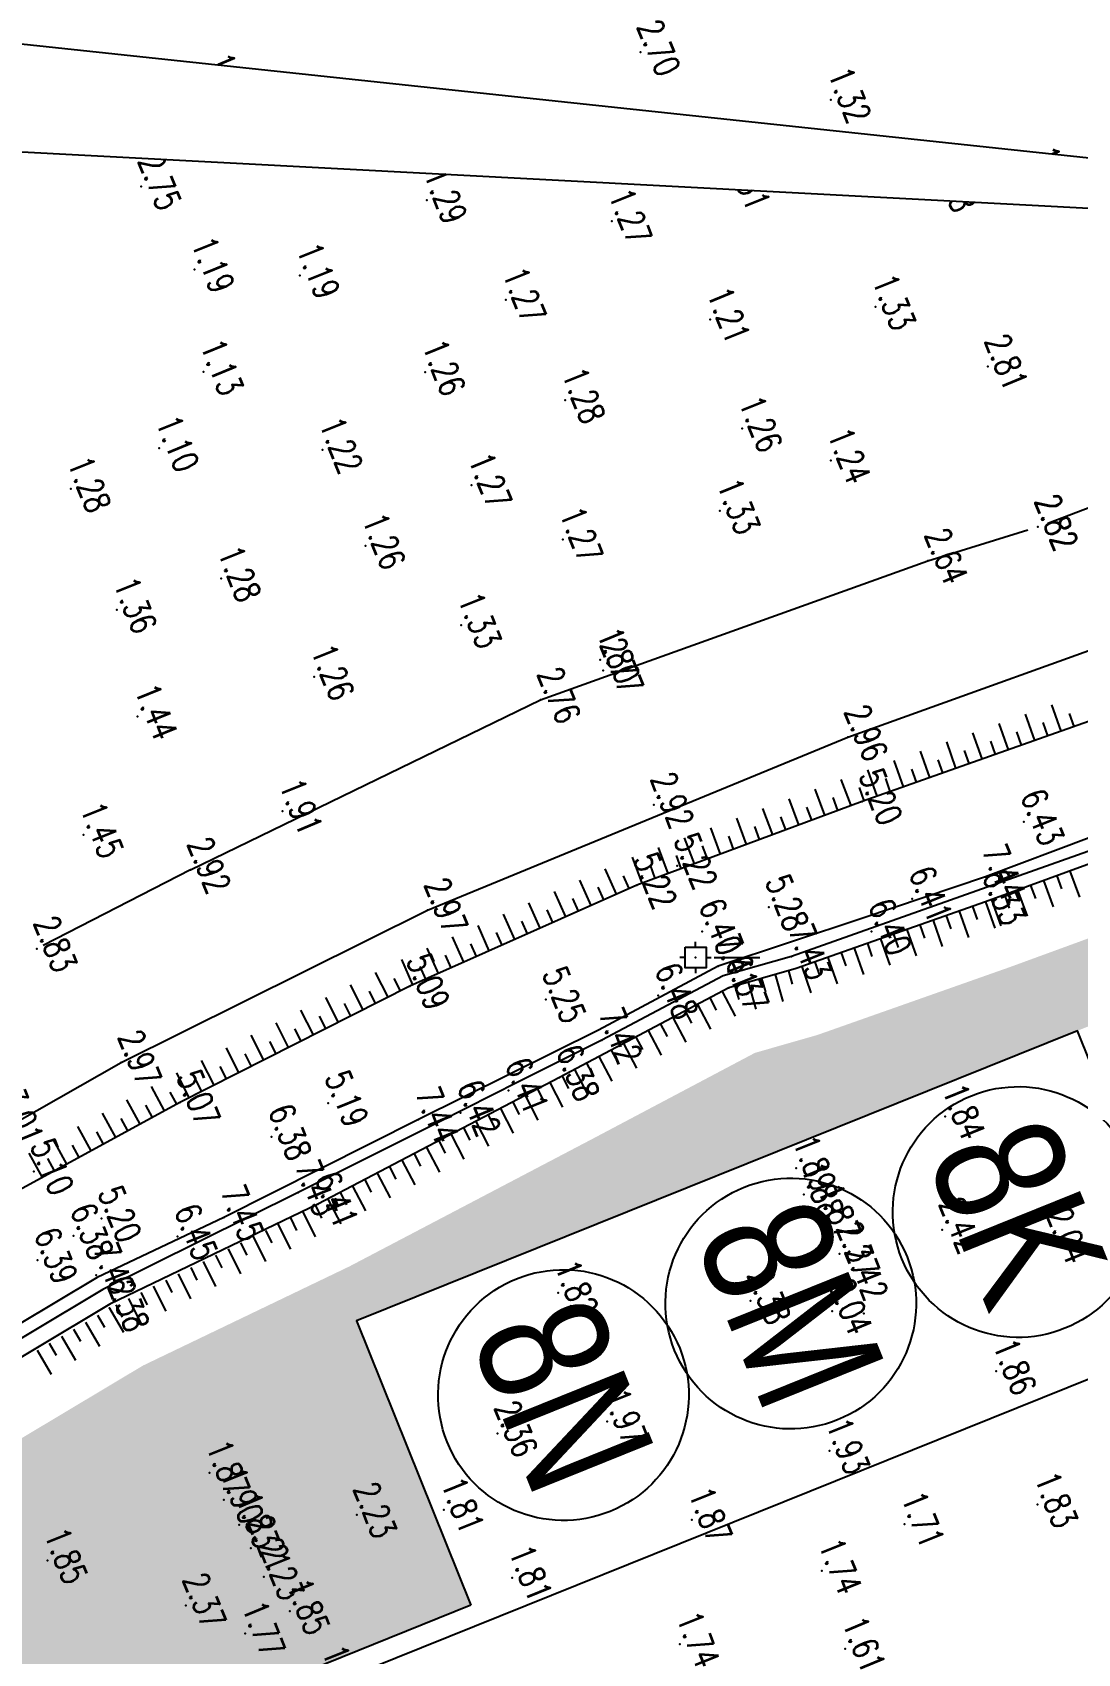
# Model space of a CAD drawing. Header units: millimetres. Extents: x 405522 to 410309, y 2303080 to 2310223.
# Drawn here: x 407298 to 407373.1, y 2306419.9 to 2306536.3 of the extents above; entities that cross this region are included whole.
import ezdxf
from ezdxf.enums import TextEntityAlignment as Align
from ezdxf.xclip import XClip

# ---------------------------------------------------------------- set-up
doc = ezdxf.new("R2010")
doc.units = ezdxf.units.MM
doc.header["$LTSCALE"] = 10
doc.header["$MEASUREMENT"] = 0
doc.header["$XCLIPFRAME"] = 0
doc.layers.get('0').update_dxf_attribs({"linetype": 'CONTINUOUS'})
doc.layers.get('Defpoints').update_dxf_attribs({"linetype": 'CONTINUOUS'})
for name, color, linetype in [('caodo', 7, 'CONTINUOUS'), ('co', 84, 'CONTINUOUS'), ('De', 5, 'CONTINUOUS'), ('DIM', 4, 'CONTINUOUS'), ('Line', 136, 'CONTINUOUS'), ('Other', 9, 'CONTINUOUS'), ('w', 8, 'CONTINUOUS')]:
    doc.layers.add(name, color=color, linetype=linetype)
doc.styles.add('1', font='VHAVAN_2.TTF')
doc.styles.add('Dien', font='simplex.shx', dxfattribs={"width": 0.75})
doc.styles.add('txt', font='romans.shx', dxfattribs={"height": 0.2})
doc.dimstyles.new('D6.7', dxfattribs={"dimscale": 6.7, "dimtxt": 1.5, "dimasz": 2, "dimexe": 1.5, "dimexo": 0.5, "dimgap": 1, "dimtad": 1, "dimdec": 0, "dimdsep": 46, "dimtxsty": 'Dien', "dimcen": 1, "dimclrd": 256, "dimclre": 256, "dimclrt": 7, "dimaunit": 1, "dimadec": 3, "dimazin": 0, "dimtfac": 1, "dimtdec": 0, "dimtmove": 1, "dimatfit": 0, "dimfxl": 1, "dimtolj": 1, "dimtzin": 0, "dimlwe": -1, "dimarcsym": 0})

# ---------------------------------------------------------------- blocks, each defined once
blk = doc.blocks.new('*D6')
at = {"layer": 'Defpoints', "color": 0, "linetype": 'Continuous'}
for p in [(408519.4833505661, 2306591.769921404), (407115.9648304658, 2305987.299088136), (407150.70168588, 2305900.970934093)]:
    blk.add_point(p, dxfattribs=at)
at = {"layer": 'DIM', "linetype": 'Continuous'}
for p, q in [((408520.7338872618, 2306588.662083253), (408571.7275641989, 2306461.932419749)), ((407117.2153671616, 2305984.191249985), (407154.4532959671, 2305891.64741964))]:
    blk.add_line(p, q, dxfattribs=at)
at = {"layer": 'DIM', "linetype": 'Continuous', "lineweight": -2}
blk.add_line((408555.5446015078, 2306466.253787419), (407163.1330384839, 2305905.973080876), dxfattribs=at)
at = {"layer": 'DIM', "linetype": 'Continuous'}
for points in [[(408554.7109103773, 2306468.32567952), (408556.3782926383, 2306464.181895318), (408567.9759541118, 2306471.255934202)], [(407162.2993473534, 2305908.044972977), (407163.9667296144, 2305903.901188775), (407150.70168588, 2305900.970934093)]]:
    blk.add_solid(points, dxfattribs=at)
at = {"layer": 'DIM', "color": 7, "linetype": 'Continuous', "insert": (407854.9619415608, 2306196.990867676), "char_height": 10.05, "attachment_point": 5, "rotation": 21.918943909939344, "style": 'Dien'}
blk.add_mtext('\\A1;1528', dxfattribs=at)
blk = doc.blocks.new('kh_truc_thep')
at = {"color": 6}
blk.add_circle((0, -3), 3.000000000001425, dxfattribs=at)
at = {"color": 7, "style": '1', "width": 0.8}
blk.add_attdef('KH_TRUC', text='', height=3.000000000001425, dxfattribs=at).set_placement((0, -3), align=Align.MIDDLE)
blk = doc.blocks.new('20')
at = {"layer": 'caodo', "color": 8, "linetype": 'Continuous'}
for p in [(-265.8999999999651, -773.6299999998882, 0.3800000000000003), (-252.2099999999627, -777.0299999997951, -0.9999999999999998), (-301.7399999999907, -783.2700000000186, 0.4300000000000002), (-281.2199999999721, -784.25, -1.03), (-267.9499999999534, -785.75, -1.05), (-297.9099999999744, -789.2199999997392, -1.13), (-290.3499999999767, -789.6399999996647, -1.13), (-275.5599999999977, -791.3899999996647, -1.05), (-249.0099999999511, -791.8999999999069, -0.9899999999999998), (-260.8899999999558, -792.8199999998324, -1.11), (-297.2799999999697, -796.5699999998324, -1.19), (-281.3399999999674, -796.5800000000745, -1.06), (-240.9499999999534, -796.1899999999441, 0.4900000000000002), (-271.289999999979, -798.589999999851, -1.04), (-258.5799999999581, -800.6299999998882, -1.06), (-300.4599999999627, -802.0499999998137, -1.22), (-288.7199999999721, -802.1599999996834, -1.1), (-252.2199999999721, -802.9199999999255, -1.08), (-306.789999999979, -804.9699999997392, -1.04), (-278.0199999999604, -804.7099999999627, -1.05), (-260.179999999993, -806.5499999998137, -0.9899999999999998), (-271.4699999999721, -808.6000000000931, -1.05), (-237.3499999999767, -807.6899999999441, 0.5), (-237.3499999999767, -807.6999999997206, 0.5), (-285.6399999999558, -809.0499999998137, -1.06), (-245.25, -810.1299999998882, 0.3200000000000003), (-296.0099999999511, -811.3899999996647, -1.04), (-303.5, -813.6399999996647, -0.9599999999999997), (-278.7599999999511, -814.7399999997579, -0.9899999999999998), (-268.7799999999697, -817.25, -0.5199999999999998), (-268.5599999999977, -818.0099999997765, 0.4500000000000002), (-289.320000000007, -818.4499999997206, -1.06), (-273.0599999999977, -820.1099999998696, 0.4400000000000004), (-302, -821.3100000000559, -0.8799999999999999), (-251.0099999999511, -822.7999999998137, 0.6400000000000001), (-291.5899999999674, -828.1099999998696, -0.4099999999999997), (-264.9400000000023, -827.6499999999069, 0.6000000000000001), (-249.9599999999627, -827.3999999999069, 2.88), (-238.359999999986, -828.8699999996461, 4.109999999999999), (-305.8899999999558, -829.7900000000373, -0.8699999999999999), (-263.25, -832.0200000000186, 2.9), (-298.1999999999534, -832.3100000000559, 0.6000000000000001), (-241.1199999999953, -832.8100000000559, 5.120000000000001), (-266.1599999999744, -833.4199999999255, 2.9), (-281.179999999993, -835.2199999997392, 0.6500000000000004), (-256.679999999993, -835, 2.96), (-246.3800000000047, -834.3999999999069, 4.09), (-241.109999999986, -834.6099999998696, 4.01), (-261.4599999999627, -836.7299999999814, 4.08), (-249.289999999979, -836.7399999997579, 4.08), (-309.2299999999814, -837.9799999999814, 0.5100000000000002), (-255.039999999979, -838.5299999997951, 5.109999999999999), (-260.3099999999977, -839.2399999997579, 5.09), (-282.4599999999627, -840.6699999999255, 2.77), (-264.6199999999953, -841.339999999851, 4.16), (-259.5499999999884, -840.7900000000373, 4.050000000000001), (-272.6900000000023, -841.6199999996461, 2.93), (-268.6599999999744, -844.5400000000373, 5.1), (-303.179999999993, -846.1499999999069, 0.6500000000000004), (-275.3699999999953, -848.1499999999069, 4.09), (-271.6999999999534, -847.2199999997392, 4.06), (-298.9599999999627, -849.0200000000186, 2.75), (-288.3099999999977, -849.0699999998324, 2.870000000000001), (-281.820000000007, -850.2399999997579, 5.120000000000001), (-278.8099999999977, -849.75, 4.1), (-244, -850.0099999997765, -0.4799999999999998), (-292.3800000000047, -851.4699999997392, 4.06), (-309.4599999999627, -853.9599999999627, 2.780000000000001), (-254.7099999999627, -853.7199999997392, -0.4299999999999997), (-290.4599999999627, -855.4799999999814, 5.109999999999999), (-289.0499999999884, -856.3199999998324, 4.09), (-254.1499999999651, -855.6299999998882, -0.4399999999999997), (-304.5999999999767, -857.3500000000931, 2.88), (-295.7999999999884, -857.2799999997951, 5.130000000000001), (-252.9499999999534, -857.1599999996834, -0.4499999999999997), (-306.609999999986, -858.589999999851, 4.06), (-299.1300000000047, -858.6399999996647, 4.130000000000001), (-244.2199999999721, -858.1499999999069, 0.1000000000000001), (-251.5999999999767, -859.8899999996647, 0.05000000000000027), (-236.5099999999511, -858.8999999999069, -0.2799999999999998), (-309.1900000000023, -860.339999999851, 4.07), (-304.9699999999721, -861.4099999996834, 5.1), (-250.9899999999907, -861.5400000000373, 0.1000000000000001), (-271.8099999999977, -862.6699999999255, -0.4999999999999998), (-257.9799999999814, -863.25, 0.06000000000000005), (-304.0199999999604, -863.7700000000186, 4.06), (-252.1300000000047, -863.9899999997579, -0.2799999999999998), (-249.8499999999767, -864.1599999996834, -0.3599999999999999), (-240.3399999999674, -868.3100000000559, -0.4599999999999997), (-276.1499999999651, -872.7700000000186, 0.04000000000000004), (-268.289999999979, -871.9099999996834, -0.3499999999999999), (-252.320000000007, -874.0200000000186, -0.3899999999999999), (-296.8399999999674, -875.6000000000931, -0.4499999999999997), (-295.8099999999977, -877.5400000000373, -0.4199999999999997), (-280, -878.25, -0.5099999999999998), (-237.3699999999953, -877.8699999996461, -0.4899999999999998), (-294.7199999999721, -879.339999999851, -0.4899999999999998), (-286.2699999999604, -878.6099999998696, -0.08999999999999986), (-262.1999999999534, -878.9699999997392, -0.4499999999999997), (-246.9400000000023, -879.2799999997951, -0.6099999999999999), (-308.4699999999721, -881.8899999996647, -0.4699999999999998), (-293.859999999986, -881, -0.1099999999999999), (-292.9400000000023, -883.0600000000559, -0.08999999999999986), (-275.0999999999767, -883.1299999998882, -0.5099999999999998), (-252.859999999986, -882.6399999996647, -0.5799999999999998), (-298.5299999999697, -885.1199999996461, 0.05000000000000027), (-291.070000000007, -885.5400000000373, -0.4699999999999998), (-294.2799999999697, -887.1399999996647, -0.5499999999999998), (-263.070000000007, -887.8999999999069, -0.5799999999999998), (-251.179999999993, -888.2399999997579, -0.7099999999999997)]:
    blk.add_point(p, dxfattribs=at)
at = {"layer": 'caodo', "color": 8, "linetype": 'Continuous', "style": 'txt', "width": 0.75}
for s, p in [('2.70', (-265.3999999999651, -773.6299999998882, 0.3800000000000003)), ('1.54', (-296.2099999999627, -776.0200000000186, -0.7799999999999998)), ('1.32', (-251.7099999999627, -777.0299999997951, -0.9999999999999998)), ('1.24', (-236.9899999999907, -782.7099999999627, -1.08)), ('2.75', (-301.2399999999907, -783.2700000000186, 0.4300000000000002)), ('1.31', (-258.9400000000023, -783.2900000000373, -1.01)), ('2.78', (-244.1499999999651, -783.3999999999069, 0.4600000000000004)), ('1.29', (-280.7199999999721, -784.25, -1.03)), ('1.27', (-267.4499999999534, -785.75, -1.05)), ('1.19', (-297.4099999999744, -789.2199999997392, -1.13)), ('1.19', (-289.8499999999767, -789.6399999996647, -1.13)), ('1.27', (-275.0599999999977, -791.3899999996647, -1.05)), ('1.33', (-248.5099999999511, -791.8999999999069, -0.9899999999999998)), ('1.21', (-260.3899999999558, -792.8199999998324, -1.11)), ('1.13', (-296.7799999999697, -796.5699999998324, -1.19)), ('1.26', (-280.8399999999674, -796.5800000000745, -1.06)), ('2.81', (-240.4499999999534, -796.1899999999441, 0.4900000000000002)), ('1.28', (-270.789999999979, -798.589999999851, -1.04)), ('1.26', (-258.0799999999581, -800.6299999998882, -1.06)), ('1.10', (-299.9599999999627, -802.0499999998137, -1.22)), ('1.22', (-288.2199999999721, -802.1599999996834, -1.1)), ('1.24', (-251.7199999999721, -802.9199999999255, -1.08)), ('1.28', (-306.289999999979, -804.9699999997392, -1.04)), ('1.27', (-277.5199999999604, -804.7099999999627, -1.05)), ('1.33', (-259.679999999993, -806.5499999998137, -0.9899999999999998)), ('2.82', (-236.8499999999767, -807.6899999999441, 0.5)), ('2.82', (-236.8499999999767, -807.6999999997206, 0.5)), ('1.26', (-285.1399999999558, -809.0499999998137, -1.06)), ('1.27', (-270.9699999999721, -808.6000000000931, -1.05)), ('2.64', (-244.75, -810.1299999998882, 0.3200000000000003)), ('1.28', (-295.5099999999511, -811.3899999996647, -1.04)), ('1.36', (-303, -813.6399999996647, -0.9599999999999997)), ('1.33', (-278.2599999999511, -814.7399999997579, -0.9899999999999998)), ('1.80', (-268.2799999999697, -817.25, -0.5199999999999998)), ('1.26', (-288.820000000007, -818.4499999997206, -1.06)), ('2.77', (-268.0599999999977, -818.0099999997765, 0.4500000000000002)), ('2.76', (-272.5599999999977, -820.1099999998696, 0.4400000000000004)), ('1.44', (-301.5, -821.3100000000559, -0.8799999999999999)), ('2.96', (-250.5099999999511, -822.7999999998137, 0.6400000000000001)), ('1.91', (-291.0899999999674, -828.1099999998696, -0.4099999999999997)), ('2.92', (-264.4400000000023, -827.6499999999069, 0.6000000000000001)), ('5.20', (-249.4599999999627, -827.3999999999069, 2.88)), ('6.43', (-237.8589999999967, -828.8699999996461, 4.109999999999999)), ('1.45', (-305.3899999999558, -829.7900000000373, -0.8699999999999999)), ('2.92', (-297.6999999999534, -832.3100000000559, 0.6000000000000001)), ('5.22', (-262.75, -832.0200000000186, 2.9)), ('7.44', (-240.6199999999953, -832.8100000000559, 5.120000000000001)), ('5.22', (-265.6599999999744, -833.4199999999255, 2.9)), ('2.97', (-280.679999999993, -835.2199999997392, 0.6500000000000004)), ('5.28', (-256.179999999993, -835, 2.96)), ('6.41', (-245.8800000000047, -834.3999999999069, 4.09)), ('6.33', (-240.609999999986, -834.6099999998696, 4.01)), ('6.40', (-260.9599999999627, -836.7299999999814, 4.08)), ('6.40', (-248.789999999979, -836.7399999997579, 4.08)), ('2.83', (-308.7299999999814, -837.9799999999814, 0.5100000000000002)), ('7.43', (-254.539999999979, -838.5299999997951, 5.109999999999999)), ('7.41', (-259.8099999999977, -839.2399999997579, 5.09)), ('5.09', (-281.9599999999627, -840.6699999999255, 2.77)), ('6.37', (-259.0489999999991, -840.7900000000373, 4.050000000000001)), ('5.25', (-272.1900000000023, -841.6199999996461, 2.93)), ('6.48', (-264.1199999999953, -841.339999999851, 4.16)), ('7.42', (-268.1599999999744, -844.5400000000373, 5.1)), ('2.97', (-302.679999999993, -846.1499999999069, 0.6500000000000004)), ('6.41', (-274.8699999999953, -848.1499999999069, 4.09)), ('6.38', (-271.1989999999641, -847.2199999997392, 4.06)), ('5.07', (-298.4599999999627, -849.0200000000186, 2.75)), ('5.19', (-287.8099999999977, -849.0699999998324, 2.870000000000001)), ('3.01', (-311.1399999999558, -850.339999999851, 0.6900000000000004)), ('7.44', (-281.320000000007, -850.2399999997579, 5.120000000000001)), ('6.42', (-278.3099999999977, -849.75, 4.1)), ('1.84', (-243.5, -850.0099999997765, -0.4799999999999998)), ('6.38', (-291.8789999999572, -851.4699999997392, 4.06)), ('5.10', (-308.9599999999627, -853.9599999999627, 2.780000000000001)), ('1.89', (-254.2099999999627, -853.7199999997392, -0.4299999999999997)), ('7.43', (-289.9599999999627, -855.4799999999814, 5.109999999999999)), ('1.88', (-253.6499999999651, -855.6299999998882, -0.4399999999999997)), ('5.20', (-304.0999999999767, -857.3500000000931, 2.88)), ('7.45', (-295.2999999999884, -857.2799999997951, 5.130000000000001)), ('6.41', (-288.5499999999884, -856.3199999998324, 4.09)), ('1.87', (-252.4499999999534, -857.1599999996834, -0.4499999999999997)), ('6.38', (-306.1089999999967, -858.589999999851, 4.06)), ('6.45', (-298.6300000000047, -858.6399999996647, 4.130000000000001)), ('2.42', (-243.7199999999721, -858.1499999999069, 0.1000000000000001)), ('2.04', (-236.0099999999511, -858.8999999999069, -0.2799999999999998)), ('6.39', (-308.6889999999548, -860.339999999851, 4.07)), ('2.37', (-251.0999999999767, -859.8899999996647, 0.05000000000000027)), ('7.42', (-304.4699999999721, -861.4099999996834, 5.1)), ('2.42', (-250.4899999999907, -861.5400000000373, 0.1000000000000001)), ('1.82', (-271.3099999999977, -862.6699999999255, -0.4999999999999998)), ('2.38', (-257.4799999999814, -863.25, 0.06000000000000005)), ('6.38', (-303.5189999999711, -863.7700000000186, 4.06)), ('2.04', (-251.6300000000047, -863.9899999997579, -0.2799999999999998)), ('1.86', (-239.8399999999674, -868.3100000000559, -0.4599999999999997)), ('1.97', (-267.789999999979, -871.9099999996834, -0.3499999999999999)), ('2.36', (-275.6489999999758, -872.7700000000186, 0.04000000000000004)), ('1.93', (-251.820000000007, -874.0200000000186, -0.3899999999999999)), ('1.87', (-296.3399999999674, -875.6000000000931, -0.4499999999999997)), ('1.90', (-295.3099999999977, -877.5400000000373, -0.4199999999999997)), ('1.81', (-279.5, -878.25, -0.5099999999999998)), ('1.83', (-236.8699999999953, -877.8699999996461, -0.4899999999999998)), ('1.83', (-294.2199999999721, -879.339999999851, -0.4899999999999998)), ('2.23', (-285.7699999999604, -878.6099999998696, -0.08999999999999986)), ('1.87', (-261.6999999999534, -878.9699999997392, -0.4499999999999997)), ('1.71', (-246.4400000000023, -879.2799999997951, -0.6099999999999999)), ('2.21', (-293.359999999986, -881, -0.1099999999999999)), ('1.85', (-307.9699999999721, -881.8899999996647, -0.4699999999999998)), ('2.23', (-292.4400000000023, -883.0600000000559, -0.08999999999999986)), ('1.74', (-252.359999999986, -882.6399999996647, -0.5799999999999998)), ('1.81', (-274.5999999999767, -883.1299999998882, -0.5099999999999998)), ('2.37', (-298.0299999999697, -885.1199999996461, 0.05000000000000027)), ('1.85', (-290.570000000007, -885.5400000000373, -0.4699999999999998)), ('1.77', (-293.7799999999697, -887.1399999996647, -0.5499999999999998)), ('1.74', (-262.570000000007, -887.8999999999069, -0.5799999999999998)), ('1.61', (-250.679999999993, -888.2399999997579, -0.7099999999999997)), ('1.84', (-288.039999999979, -890.3100000000559, -0.4799999999999998))]:
    blk.add_text(s, height=1.8, rotation=292, dxfattribs=at).set_placement(p, align=Align.CENTER)

msp = doc.modelspace()

# ---------------------------------------------------------------- hatches: boundary and pattern name
at = {"layer": 'co', "linetype": 'Continuous'}
h = msp.add_hatch(dxfattribs=at)
h.set_pattern_fill('GRASS', color=86, scale=0.9999999999999998, angle=-9.154247039750842e-09, style=0)
h.set_pattern_definition([(21.91894380089891, (407717.7514152989, 2306586.61674795), (0.392032972917054, 0.9199511658877224), [0.1874999999999999, -1.226713562999999]), (336.9189438008989, (407717.7514152989, 2306586.61674795), (0.3920329730204795, 0.9199511661304223), [0.1875, -0.8124999999999999]), (66.91894380089893, (407717.7514152989, 2306586.61674795), (-0.9199511661304223, 0.3920329730204795), [0.1874999999999999, -0.8124999999999997])])
edge = h.paths.add_edge_path()
edge.add_line((407254.1170228908, 2306410.169202854), (407260.6047045343, 2306394.045993825))
edge.add_line((407260.6047045343, 2306394.045993825), (407285.4548879365, 2306404.045248837))
edge.add_line((407285.4548879365, 2306404.045248837), (407282.0616406134, 2306412.478158909))
edge.add_line((407282.0616406134, 2306412.478158909), (407277.9797039331, 2306410.835662958))
edge.add_line((407277.9797039331, 2306410.835662958), (407277.7893237203, 2306411.308796528))
edge.add_line((407277.7893237203, 2306411.308796528), (407273.8001583294, 2306409.703630031))
edge.add_line((407273.8001583294, 2306409.703630031), (407270.6200811035, 2306417.606769071))
edge.add_line((407270.6200811035, 2306417.606769071), (407284.0696774927, 2306425.47742779))
edge.add_line((407284.0696774927, 2306425.47742779), (407288.693920144, 2306427.33813765))
edge.add_line((407288.693920144, 2306427.33813765), (407292.7255011137, 2306417.318838529))
edge.add_line((407292.7255011137, 2306417.318838529), (407288.7363357256, 2306415.713672033))
edge.add_line((407288.7363357256, 2306415.713672033), (407288.9267159385, 2306415.240538464))
edge.add_line((407288.9267159385, 2306415.240538464), (407284.8447792606, 2306413.598042505))
edge.add_line((407284.8447792606, 2306413.598042505), (407287.6780847382, 2306406.556701861))
edge.add_line((407287.6780847382, 2306406.556701861), (407329.4904017044, 2306423.381206268))
edge.add_line((407329.4904017044, 2306423.381206268), (407321.277921924, 2306443.790889731))
edge.add_line((407321.277921924, 2306443.790889731), (407391.9696435035, 2306472.235933241))
edge.add_line((407391.9696435035, 2306472.235933241), (407400.1821232486, 2306451.826249867))
edge.add_line((407400.1821232486, 2306451.826249867), (407418.736380878, 2306459.292140589))
edge.add_line((407418.736380878, 2306459.292140589), (407415.6678998304, 2306466.917940378))
edge.add_line((407415.6678998304, 2306466.917940378), (407418.0892304467, 2306467.892239111))
edge.add_line((407418.0892304467, 2306467.892239111), (407416.6686293677, 2306471.42272188))
edge.add_arc((407416.2406032057, 2306476.504728728), 5.100000000270966, -50.976420963221415, 274.81430867917214, ccw=False)
edge.add_line((407419.4517680119, 2306472.542605485), (407420.8723690949, 2306469.012122715))
edge.add_line((407420.8723690949, 2306469.012122715), (407423.2936997163, 2306469.986421451))
edge.add_line((407423.2936997163, 2306469.986421451), (407424.0813511835, 2306468.028947273))
edge.add_line((407424.0813511835, 2306468.028947273), (407430.6679639445, 2306470.679278646))
edge.add_line((407430.6679639445, 2306470.679278646), (407427.4314589711, 2306478.72265207))
edge.add_line((407427.4314589711, 2306478.72265207), (407423.1548513077, 2306477.001824099))
edge.add_line((407423.1548513077, 2306477.001824099), (407420.4597060886, 2306483.699808384))
edge.add_line((407420.4597060886, 2306483.699808384), (407431.3322034824, 2306488.074700606))
edge.add_line((407431.3322034824, 2306488.074700606), (407434.505207047, 2306480.189141089))
edge.add_arc((407422.4449395959, 2306475.336312125), 12.99999999799835, -68.08105611815012, 21.91894389356969, ccw=False)
edge.add_line((407427.2977685576, 2306463.276044673), (407428.0443576286, 2306461.42061891))
edge.add_arc((407422.4449395933, 2306475.336312126), 15.00000000049874, 291.9189438879702, 381.9189438861541)
edge.add_line((407436.3606328095, 2306480.935730161), (407433.7342182117, 2306487.462904873))
edge.add_arc((407429.0956538063, 2306485.596432194), 5.000000000345068, 21.91894389110442, 111.6081401787035)
edge.add_line((407427.254370581, 2306490.245053074), (407425.7664817182, 2306489.655711661))
edge.add_line((407425.7664817182, 2306489.655711661), (407404.3746197062, 2306481.865124488))
edge.add_line((407404.3746197062, 2306481.865124488), (407387.1692075391, 2306476.129275814))
edge.add_line((407387.1692075391, 2306476.129275814), (407368.1393202968, 2306469.173936851))
edge.add_line((407368.1393202968, 2306469.173936851), (407354.3811752048, 2306464.324671585))
edge.add_line((407354.3811752048, 2306464.324671585), (407349.8883223158, 2306463.037029213))
edge.add_line((407349.8883223158, 2306463.037029213), (407338.1906022896, 2306456.846383967))
edge.add_line((407338.1906022896, 2306456.846383967), (407320.7539099596, 2306447.700914217))
edge.add_line((407320.7539099596, 2306447.700914217), (407305.9439592828, 2306440.590780963))
edge.add_line((407305.9439592828, 2306440.590780963), (407289.8833454648, 2306430.983138181))
edge.add_line((407289.8833454648, 2306430.983138181), (407259.7631739253, 2306413.513734311))
edge.add_line((407259.7631739253, 2306413.513734311), (407254.1170228908, 2306410.169202854))
h.paths.add_polyline_path([(407177.1105452421, 2306360.449485613), (407173.2358340801, 2306370.078931296), (407147.2762224373, 2306358.137330575), (407130.3317128211, 2306350.723753258), (407113.5068215086, 2306343.770464835), (407091.1422524607, 2306334.552587217), (407073.8310301324, 2306325.49473595), (407056.1712730328, 2306316.316248703), (407024.3960636385, 2306299.576530544), (407025.4169672449, 2306299.410790426)])

# ---------------------------------------------------------------- linework, layer by layer
at = {"color": 4}
for p, q in [((407345.63, 2306470.634), (407345.63, 2306471.009)), ((407344.88, 2306469.884), (407344.505, 2306469.884)), ((407345.63, 2306469.134), (407345.63, 2306468.759)), ((407346.38, 2306469.884), (407346.755, 2306469.884)), ((407346.9550137826, 2306469.879972954), (407350.2479371879, 2306469.879972954))]:
    msp.add_line(p, q, dxfattribs=at)
msp.add_lwpolyline([(407344.8800000001, 2306470.634000001), (407346.3800000001, 2306470.634000001), (407346.3800000001, 2306469.134000001), (407344.8800000001, 2306469.134000001)], close=True, dxfattribs=at)
msp.add_point((407345.63, 2306469.884), dxfattribs=at)
at = {"layer": 'De', "color": 8, "linetype": 'Continuous'}
for p, q in [((407371.8690073786, 2306486.132548559), (407371.2026117683, 2306488.018262453)), ((407368.0975795903, 2306484.799757339), (407367.43118398, 2306486.685471233)), ((407369.9832934844, 2306485.466152949), (407369.3168978741, 2306487.351866843)), ((407370.9261504315, 2306485.799350754), (407370.5929526263, 2306486.742207701)), ((407372.8118643257, 2306486.465746365), (407372.4786665205, 2306487.408603312)), ((407364.326151802, 2306483.466966118), (407363.6597561917, 2306485.352680012)), ((407366.2118656962, 2306484.133361728), (407365.5454700859, 2306486.019075622)), ((407367.1547226433, 2306484.466559533), (407366.8215248381, 2306485.40941648)), ((407369.0404365374, 2306485.132955144), (407368.7072387322, 2306486.075812091)), ((407360.5547240137, 2306482.134174897), (407359.8883284034, 2306484.019888791)), ((407362.4404379079, 2306482.800570508), (407361.7740422976, 2306484.686284402)), ((407363.383294855, 2306483.133768313), (407363.0500970498, 2306484.07662526)), ((407365.2690087491, 2306483.800163923), (407364.9358109439, 2306484.74302087)), ((407358.6690101196, 2306481.467779287), (407358.0026145093, 2306483.353493181)), ((407361.4975809608, 2306482.467372702), (407361.1643831556, 2306483.410229649)), ((407354.9133052989, 2306480.091610981), (407354.2166416907, 2306481.966353581)), ((407356.7880478991, 2306480.788274589), (407356.0913842909, 2306482.66301719)), ((407357.7261531725, 2306481.134581482), (407357.3929553673, 2306482.077438429)), ((407359.6118670666, 2306481.800977092), (407359.2786692615, 2306482.743834039)), ((407351.1638200986, 2306478.698283765), (407350.4671564903, 2306480.573026365)), ((407353.0385626988, 2306479.394947373), (407352.3418990905, 2306481.269689973)), ((407353.9759339989, 2306479.743279177), (407353.6276021948, 2306480.680650477)), ((407355.8506765991, 2306480.439942786), (407355.502344795, 2306481.377314086)), ((407349.2890774984, 2306478.001620157), (407348.5924138901, 2306479.876362757)), ((407352.1011913987, 2306479.046615569), (407351.7528595946, 2306479.983986869)), ((407345.539592298, 2306476.60829294), (407344.8429286897, 2306478.48303554)), ((407347.4143348982, 2306477.304956548), (407346.7176712899, 2306479.179699149)), ((407348.3517061983, 2306477.653288353), (407348.0033743942, 2306478.590659653)), ((407350.2264487985, 2306478.349951961), (407349.8781169944, 2306479.287323261)), ((407341.7901070976, 2306475.214965724), (407341.0934434893, 2306477.089708324)), ((407343.6648496978, 2306475.911629332), (407342.9681860895, 2306477.786371932)), ((407344.6022209979, 2306476.259961136), (407344.2538891938, 2306477.197332436)), ((407346.4769635981, 2306476.956624744), (407346.128631794, 2306477.893996045)), ((407339.9528622195, 2306474.426334423), (407339.1400652226, 2306476.253726291)), ((407342.7274783977, 2306475.563297528), (407342.3791465936, 2306476.500668828)), ((407372.5008494357, 2306476.091558498), (407373.1874191688, 2306474.213095828)), ((407338.1254703507, 2306473.613537426), (407337.3126733539, 2306475.440929295)), ((407339.0391662851, 2306474.019935924), (407338.6327677867, 2306474.933631858)), ((407340.8665581539, 2306474.832732921), (407340.4601596555, 2306475.746428855)), ((407368.7439240962, 2306474.718419033), (407369.4304938292, 2306472.839956363)), ((407369.6831554311, 2306475.061703899), (407370.0264402976, 2306474.122472564)), ((407370.622386766, 2306475.404988765), (407371.308956499, 2306473.526526095)), ((407371.5616181009, 2306475.748273632), (407371.9049029673, 2306474.809042297)), ((407334.4706866133, 2306471.987943432), (407333.6578896164, 2306473.815335301)), ((407336.298078482, 2306472.800740429), (407335.4852814851, 2306474.628132298)), ((407337.2117744164, 2306473.207138928), (407336.805375918, 2306474.120834862)), ((407365.5068688178, 2306473.547579223), (407365.839289595, 2306472.60444804)), ((407366.45, 2306473.88), (407367.1148415545, 2306471.993737636)), ((407366.8654614264, 2306474.0318493), (407367.5520311595, 2306472.15338663)), ((407367.8046927613, 2306474.375134166), (407368.1479776278, 2306473.435902831)), ((407332.6432947445, 2306471.175146435), (407331.8304977477, 2306473.002538304)), ((407333.5569906789, 2306471.581544934), (407333.1505921805, 2306472.495240868)), ((407335.3843825476, 2306472.394341931), (407334.9779840492, 2306473.308037865)), ((407362.6774752712, 2306472.550316891), (407363.3423168256, 2306470.664054526)), ((407363.6206064534, 2306472.882737668), (407363.9530272306, 2306471.939606486)), ((407364.5637376356, 2306473.215158445), (407365.2285791901, 2306471.328896081)), ((407328.988511007, 2306469.549552442), (407328.1757140102, 2306471.37694431)), ((407330.8159028758, 2306470.362349438), (407330.0031058789, 2306472.189741307)), ((407331.7295988101, 2306470.768747937), (407331.3232003117, 2306471.682443871)), ((407358.9049505423, 2306471.220633782), (407359.5697920968, 2306469.334371418)), ((407359.8480817245, 2306471.553054559), (407360.1805025018, 2306470.609923377)), ((407360.7912129068, 2306471.885475337), (407361.4560544612, 2306469.999212972)), ((407361.734344089, 2306472.217896114), (407362.0667648662, 2306471.274764931)), ((407327.1611191383, 2306468.736755445), (407326.3483221414, 2306470.564147314)), ((407328.0748150726, 2306469.143153943), (407327.6684165742, 2306470.056849877)), ((407329.9022069414, 2306469.95595094), (407329.495808443, 2306470.869646874)), ((407356.0755569957, 2306470.22337145), (407356.4079777729, 2306469.280240268)), ((407357.0186881779, 2306470.555792227), (407357.6835297324, 2306468.669529863)), ((407357.9618193601, 2306470.888213004), (407358.2942401374, 2306469.945081822)), ((407323.5437348736, 2306467.032435527), (407322.6406659876, 2306468.816942906)), ((407325.3337272695, 2306467.923958448), (407324.5209302727, 2306469.751350317)), ((407326.247423204, 2306468.330356946), (407325.8410247056, 2306469.24405288)), ((407352.2923030877, 2306468.927299235), (407352.5678094685, 2306467.965999993)), ((407353.2461634491, 2306469.226109118), (407353.9110050036, 2306467.339846754)), ((407354.1892946313, 2306469.558529896), (407354.5217154085, 2306468.615398713)), ((407355.1324258135, 2306469.890950673), (407355.797267368, 2306468.004688309)), ((407321.7592274942, 2306466.129366641), (407320.8561586082, 2306467.91387402)), ((407324.4359885633, 2306467.48396997), (407323.9844541204, 2306468.37622366)), ((407348.4471061166, 2306467.825273712), (407348.7226124975, 2306466.863974469)), ((407349.4084053594, 2306468.100780093), (407349.9594181211, 2306466.178181607)), ((407350.3697046022, 2306468.376286474), (407350.645210983, 2306467.414987231)), ((407351.3310038449, 2306468.651792855), (407351.8820166066, 2306466.729194369)), ((407319.9747201148, 2306465.226297755), (407319.0716512288, 2306467.010805134)), ((407320.8669738045, 2306465.677832198), (407320.4154393615, 2306466.570085888)), ((407322.6514811839, 2306466.580901084), (407322.1999467409, 2306467.473154774)), ((407345.7603175683, 2306466.509427322), (407346.6958256093, 2306464.741709951)), ((407346.644176254, 2306466.977181343), (407347.1119302745, 2306466.093322657)), ((407347.5280349397, 2306467.444935363), (407348.4635429807, 2306465.677217992)), ((407318.1902127353, 2306464.323228869), (407317.2871438494, 2306466.107736249)), ((407319.0824664251, 2306464.774763312), (407318.6309319821, 2306465.667017002)), ((407343.9926001969, 2306465.573919281), (407344.9281082379, 2306463.80620191)), ((407344.8764588826, 2306466.041673302), (407345.3442129031, 2306465.157814616)), ((407314.6211979765, 2306462.517091097), (407313.7181290906, 2306464.301598476)), ((407316.4057053559, 2306463.420159983), (407315.50263647, 2306465.204667362)), ((407317.2979590456, 2306463.871694426), (407316.8464246027, 2306464.763948116)), ((407341.3410241398, 2306464.17065722), (407341.8087781603, 2306463.286798534)), ((407342.2248828255, 2306464.63841124), (407343.1603908665, 2306462.870693869)), ((407343.1087415112, 2306465.106165261), (407343.5764955317, 2306464.222306575)), ((407312.8366905971, 2306461.614022211), (407311.9336217111, 2306463.398529591)), ((407315.5134516662, 2306462.96862554), (407315.0619172233, 2306463.86087923)), ((407339.5733067684, 2306463.235149179), (407340.0410607889, 2306462.351290493)), ((407340.457165454, 2306463.702903199), (407341.3926734951, 2306461.935185828)), ((407311.0521832177, 2306460.710953325), (407310.1491143317, 2306462.495460704)), ((407311.9444369074, 2306461.162487768), (407311.4929024644, 2306462.054741458)), ((407313.7289442868, 2306462.065556654), (407313.2774098439, 2306462.957810344)), ((407337.805589397, 2306462.299641137), (407338.2733434175, 2306461.415782452)), ((407338.6894480826, 2306462.767395158), (407339.6249561236, 2306460.999677787)), ((407309.2676758383, 2306459.807884439), (407308.3646069523, 2306461.592391819)), ((407310.159929528, 2306460.259418882), (407309.708395085, 2306461.151672572)), ((407335.1526371169, 2306460.898991226), (407336.0816046066, 2306459.127827935)), ((407336.0378720256, 2306461.364133097), (407336.5056260461, 2306460.480274411)), ((407336.9217307112, 2306461.831887117), (407337.8572387522, 2306460.064169746)), ((407305.7440152603, 2306457.915366105), (407304.787816852, 2306459.671977788)), ((407307.500626943, 2306458.871564513), (407306.5444285347, 2306460.628176196)), ((407308.3789327844, 2306459.349663717), (407307.9008335802, 2306460.227969558)), ((407333.381473826, 2306459.970023736), (407334.3104413158, 2306458.198860445)), ((407334.2670554715, 2306460.434507481), (407334.7315392164, 2306459.548925835)), ((407303.9874035776, 2306456.959167697), (407303.0312051693, 2306458.715779379)), ((407306.6223211017, 2306458.393465309), (407306.1442218975, 2306459.27177115)), ((407330.7247288897, 2306458.576572501), (407331.1892126346, 2306457.690990855)), ((407331.6103105351, 2306459.041056246), (407332.5392780249, 2306457.269892955)), ((407332.4958921806, 2306459.505539991), (407332.9603759255, 2306458.619958345)), ((407302.2307918948, 2306456.002969288), (407301.2745934865, 2306457.759580971)), ((407303.1090977362, 2306456.481068492), (407302.630998532, 2306457.359374334)), ((407304.865709419, 2306457.437266901), (407304.3876102148, 2306458.315572742)), ((407328.0679839534, 2306457.183121267), (407328.9969514431, 2306455.411957976)), ((407328.9535655988, 2306457.647605011), (407329.4180493437, 2306456.762023366)), ((407329.8391472443, 2306458.112088756), (407330.768114734, 2306456.340925465)), ((407300.4741802121, 2306455.04677088), (407299.5179818038, 2306456.803382563)), ((407301.3524860535, 2306455.524870084), (407300.8743868493, 2306456.403175925)), ((407326.2968206625, 2306456.254153777), (407327.2257881523, 2306454.482990486)), ((407327.1824023079, 2306456.718637522), (407327.6468860528, 2306455.833055876)), ((407298.7175685294, 2306454.090572471), (407297.761370121, 2306455.847184154)), ((407299.5958743708, 2306454.568671676), (407299.1177751666, 2306455.446977517)), ((407323.6400757261, 2306454.860702542), (407324.104559471, 2306453.975120896)), ((407324.5256573716, 2306455.325186287), (407325.4546248614, 2306453.554022996)), ((407325.411239017, 2306455.789670032), (407325.8757227619, 2306454.904088386)), ((407321.8689124353, 2306453.931735052), (407322.3333961801, 2306453.046153407)), ((407322.7544940807, 2306454.396218797), (407323.6834615705, 2306452.625055506)), ((407319.2121674989, 2306452.538283818), (407320.1411349887, 2306450.767120527)), ((407320.0977491444, 2306453.002767563), (407320.5622328893, 2306452.117185917)), ((407320.9833307898, 2306453.467251308), (407321.9122982796, 2306451.696088017)), ((407317.4293178824, 2306451.632185586), (407318.3203944931, 2306449.841659833)), ((407318.3245807592, 2306452.077723891), (407318.7701190645, 2306451.182461015)), ((407314.7435292522, 2306450.29557067), (407315.1890675576, 2306449.400307794)), ((407315.6387921289, 2306450.741108975), (407316.5298687397, 2306448.950583222)), ((407316.5340550057, 2306451.186647281), (407316.9795933111, 2306450.291384404)), ((407312.9530034988, 2306449.404494059), (407313.3985418042, 2306448.509231183)), ((407313.8482663755, 2306449.850032364), (407314.7393429862, 2306448.059506611)), ((407310.2672148686, 2306448.067879143), (407311.1582914793, 2306446.27735339)), ((407311.1624777453, 2306448.513417448), (407311.6080160507, 2306447.618154572)), ((407312.057740622, 2306448.958955754), (407312.9488172327, 2306447.168430001)), ((407307.5814262384, 2306446.731264227), (407308.0269645438, 2306445.836001351)), ((407308.4766891151, 2306447.176802532), (407309.3677657258, 2306445.386276779)), ((407309.3719519919, 2306447.622340837), (407309.8174902973, 2306446.727077961)), ((407305.7909004849, 2306445.840187616), (407306.2364387903, 2306444.94492474)), ((407306.6861633616, 2306446.285725921), (407307.5772399724, 2306444.495200168)), ((407303.54, 2306444.72), (407304.5462804734, 2306442.99159044)), ((407304.0003747315, 2306444.949111005), (407304.4459130369, 2306444.053848129)), ((407304.8956376082, 2306445.394649311), (407305.7867142189, 2306443.604123557)), ((407301.8115904395, 2306443.713719527), (407302.817870913, 2306441.985309966)), ((407302.6757952197, 2306444.216859763), (407303.1789354564, 2306443.352654983)), ((407299.2189760988, 2306442.204298817), (407299.7221163355, 2306441.340094036)), ((407300.083180879, 2306442.707439053), (407301.0894613524, 2306440.979029493)), ((407300.9473856593, 2306443.21057929), (407301.450525896, 2306442.34637451)), ((407298.3547713186, 2306441.70115858), (407299.361051792, 2306439.97274902))]:
    msp.add_line(p, q, dxfattribs=at)
at = {"layer": 'De'}
for points in [[(407147.5299999999, 2306380.28), (407180.1399999998, 2306395.14), (407210.9399999998, 2306409.23), (407246.1099999999, 2306428.49), (407266.7899999999, 2306440.98), (407304.3799999998, 2306462.34), (407326.3799999998, 2306473.27), (407356.5499999999, 2306485.69), (407380.5199999998, 2306494.32), (407398.7399999998, 2306500.64), (407423.9499999998, 2306509.95), (407428.8389908206, 2306514.330458058), (407436.5299999999, 2306523.32), (407441.1599999999, 2306538.72), (407439.8899999998, 2306558.92), (407438.8799999998, 2306581.8), (407436.2999999999, 2306593.46), (407438.1199999998, 2306611.22), (407439.2999999999, 2306630.09), (407439.0899999999, 2306646.23)], [(407443.6099999999, 2306643.61), (407443.7899999999, 2306630.02), (407444.3099999998, 2306616.91), (407441.3799999998, 2306603.32), (407441.3499999999, 2306592.3), (407444.9999999998, 2306582.06), (407445.6399999998, 2306569.85), (407446.0399999999, 2306553.12), (407445.6799999998, 2306536.2), (407443.3776033608, 2306529.251475621), (407439.9899999998, 2306520.42), (407429.0899999999, 2306507.29), (407411.4599999998, 2306500.42), (407394.4399999998, 2306494.29), (407375.8799999998, 2306487.55), (407357.5999999999, 2306481.09), (407341.3999999998, 2306475.07), (407325.0999999999, 2306467.82), (407308.5999999999, 2306459.47), (407285.7099999998, 2306447.01), (407250.1799999998, 2306425.44), (407222.0399999999, 2306409.04), (407175.6599999999, 2306388.14)], [(407309.3599999999, 2306476.18), (407334.5, 2306488.38), (407362.31, 2306498.36), (407369.4959927521, 2306500.570374986)], [(407309.3599999999, 2306476.18), (407298.7847214257, 2306470.743750724)]]:
    msp.add_lwpolyline(points, dxfattribs=at)
at = {"layer": 'De', "linetype": 'Continuous', "flags": 128}
for points in [[(407370.9150039962, 2306501.0583854), (407382.74, 2306505.56), (407406.12, 2306513.86), (407422.76, 2306521.15), (407430.24, 2306532.1), (407432.06, 2306550.78), (407430.8957736362, 2306575.160840435)], [(407385.52, 2306480.85), (407366.45, 2306473.88), (407352.86, 2306469.09), (407348.01, 2306467.7), (407335.86, 2306461.27), (407318.51, 2306452.17), (407303.5735882624, 2306444.999153847), (407287.36, 2306435.3), (407270.11, 2306425.45), (407254.79, 2306416.38), (407253.23, 2306415.55), (407252.2002346572, 2306414.932811651)], [(407374.0862439345, 2306478.551644758), (407366.44, 2306475.68), (407357.6305396777, 2306472.701486261), (407347.25, 2306469.25), (407338.6624544597, 2306464.65980435), (407325.74, 2306458.25), (407311.76, 2306451.21), (407302.6552681609, 2306446.920331304), (407294.1, 2306441.82), (407278.948934818, 2306432.71419198), (407268.0283054712, 2306426.150880879), (407260.1399999998, 2306421.41), (407252.46, 2306417.09), (407251.5474201262, 2306416.555188599)], [(407376.0899999999, 2306478.3), (407352.52, 2306469.96), (407347.61, 2306468.57), (407338.9, 2306463.95), (407332.914662321, 2306460.946348889), (407327.2343750934, 2306458.09578273), (407319.8084308471, 2306454.369185021), (407317.1, 2306453.01), (407303.0617311985, 2306446.061557505), (407292.532304483, 2306439.766968586), (407286.3158837832, 2306436.07177387), (407277.75, 2306430.98), (407263.4007381715, 2306422.475723554), (407252.83, 2306416.42), (407251.8487581733, 2306415.806302234)]]:
    msp.add_lwpolyline(points, dxfattribs=at)
at = {"layer": 'Line', "linetype": 'Continuous'}
msp.add_line((407329.4904017044, 2306423.381206268), (407287.6780847382, 2306406.556701861), dxfattribs=at)
at = {"layer": 'Line', "linetype": 'Continuous', "flags": 128}
msp.add_lwpolyline([(407434.5052070474, 2306480.189141089), (407431.3322034796, 2306488.074700612), (407420.4597060886, 2306483.699808384), (407423.1548513082, 2306477.001824099), (407427.4314589744, 2306478.722652071), (407430.6679639445, 2306470.679278646), (407424.0813511835, 2306468.028947273), (407423.2936997168, 2306469.98642145), (407420.8723690949, 2306469.012122715), (407419.4517680128, 2306472.542605483, 6.649615361721733), (407416.6686293675, 2306471.42272188), (407418.0892304467, 2306467.892239111), (407415.6678998304, 2306466.917940378), (407418.7363808911, 2306459.292140556), (407400.1821232486, 2306451.826249867), (407391.9696435035, 2306472.235933241), (407377.682865128, 2306466.487197415), (407385.8953448731, 2306446.077514041), (407381.2567804652, 2306444.211041369), (407373.0443007197, 2306464.620724743), (407321.2779219236, 2306443.790889731), (407329.4904017044, 2306423.381206268)], format="xyb", dxfattribs=at)
at = {"layer": 'Other', "color": 152, "linetype": 'Continuous', "flags": 128}
for points in [[(407436.3606328902, 2306480.935730272, -0.4142135623753972), (407428.0443577127, 2306461.42061902), (407025.4169673542, 2306299.410790471, -0.4142135623704892), (407024.1159599375, 2306299.965208816), (407022.4178909258, 2306304.18525584)], [(407436.3606328095, 2306480.935730161, -0.4142135623753972), (407428.0443576291, 2306461.42061891), (407025.4169672449, 2306299.410790426, -0.4142135623704892), (407024.1159598279, 2306299.965208771), (407022.417890817, 2306304.185255795)]]:
    msp.add_lwpolyline(points, format="xyb", dxfattribs=at)
at = {"layer": 'w', "linetype": 'Continuous', "flags": 128}
for points in [[(407562.6949414932, 2307896.794509944), (406849.725083543, 2307361.443614376), (406257.9543285746, 2306646.584134245), (407447.3167364729, 2306519.42738223), (407449.1899999998, 2306625.75), (407455.0062987222, 2306743.346404559), (407453.1032147977, 2306792.718940619), (407442.9943705479, 2306828.782022624), (407437.7116950927, 2306851.021189332), (407440.7320340126, 2306866.473784334), (407480.777266308, 2306919.045671915), (407501.508112784, 2306946.635799569)], [(407533.9142718813, 2306221.912622465), (407446.8367395523, 2306519.086400952), (407431.693682216, 2306520.593110837), (406364.944930848, 2306576.988135257), (406558.9154982228, 2306033.171299948), (407026.2588231838, 2305414.826644379)]]:
    msp.add_lwpolyline(points, dxfattribs=at)

# ---------------------------------------------------------------- block references
at = {"layer": 'caodo', "linetype": 'Continuous'}
ref = msp.add_blockref('20', (407607.5599999998, 2307308.49, 2.32), dxfattribs=at)
XClip(ref).set_block_clipping_path([(-1349.6056714252336, -661.9058657553978), (-160.24326352693606, -789.0626177703962), (-158.36999999999534, -682.7400000002235), (-152.55370127764763, -565.1435954412445), (-154.45678520214278, -515.7710593813099), (-164.5656294519431, -479.7079773764126), (-169.84830490715103, -457.46881066821516), (-166.82796598720597, -442.01621566619724), (-126.78273369179806, -389.4443280850537), (-106.05188721581362, -361.8542004311457), (-63.77944376063533, -462.4105278351344), (-33.466447652434, -538.7088304474019), (-26.830958046135493, -536.6440252331086), (-14.194728780596051, -530.2900720490143), (2.873561021173373, -522.7809317391366), (21.779086004185956, -516.4300709003583), (33.49636997265043, -516.3916891841218), (41.83233972010203, -526.5245847343467), (49.38700186560163, -538.8965703272261), (57.58147363178432, -547.8425059784204), (240.7905528639676, -478.5933098080568), (312.71683337684954, -453.523366919253), (469.9752955258009, -835.1642690971494), (381.01757410995197, -875.9365015272051), (340.05356005806243, -891.0018749474548), (281.9833174137748, -920.0360526661389), (270.2997928529512, -925.8934261840768), (259.64971878379583, -926.485182072036), (238.13632499426603, -935.887616972439), (231.39031789585715, -941.3565830942243), (234.28019038640196, -952.6351198460907), (233.34951378498226, -963.7375780143775), (228.57153214595746, -974.9643217222765), (217.37020478205523, -983.9257580563426), (203.91382668475853, -988.0474594873376), (188.67127670557238, -983.9718116582371), (177.38840578240342, -980.8930276110768), (171.5204358987976, -984.3872820092365), (-73.64572811854305, -1086.5773775354028), (-160.72326044749934, -789.4035990480334), (-175.86631778383162, -787.8968891631812), (-1242.6150691517978, -731.501864743419), (-1048.6445017770166, -1275.3187000523321), (-581.3011768160504, -1893.6633556210436), (45.25815080979373, -1711.1176481554285), (672.5305126870517, -1468.653420693241), (1174.462400796474, -665.2848953921348), (720.1397881704615, 463.7992460099049), (-44.86505850660615, 588.3045099438168), (-757.8349164568353, 52.953614375554025)])
at = {"layer": 'Line', "color": 1, "extrusion": (0.01828819611342886, 0.007358832454981592, 0.9998056758529711)}
ref = msp.add_blockref('kh_truc_thep', (1987647.328046836, -1238666.308790668, 24422.83135653002), dxfattribs=dict(at, xscale=2.999999999939281, yscale=2.999999999202921, rotation=90.00000001206222))
ref.add_attrib('KH_TRUC', '8K', dxfattribs={"layer": '0', "color": 7, "extrusion": (0.006097118530146557, 0.002453367923603044, 0.9999784028325117), "height": 9.373380652800739, "rotation": 291.9610149949045, "style": '1', "oblique": 359.9999853142, "width": 0.800138208027694}).set_placement((407361.2205004042, 2306438.578374596, 8142.350219102284), align=Align.MIDDLE)
ref = msp.add_blockref('kh_truc_thep', (1987647.328046846, -1238648.712210771, 24422.48440408595), dxfattribs=dict(at, xscale=2.999999999939281, yscale=2.999999999202921, rotation=90.00000001206222))
ref.add_attrib('KH_TRUC', '8M', dxfattribs={"layer": '0', "color": 7, "extrusion": (0.006097118530146557, 0.002453367923603044, 0.9999784028325117), "height": 9.373380652800739, "rotation": 291.9610149949045, "style": '1', "oblique": 359.9999853142, "width": 0.800138208027694}).set_placement((407344.8930571828, 2306432.008654804, 8142.234548307703), align=Align.MIDDLE)
ref = msp.add_blockref('kh_truc_thep', (1987647.328046854, -1238631.115630875, 24422.13745164184), dxfattribs=dict(at, xscale=2.999999999939281, yscale=2.999999999202921, rotation=90.00000001206222))
ref.add_attrib('KH_TRUC', '8N', dxfattribs={"layer": '0', "color": 7, "extrusion": (0.006097118530146557, 0.002453367923603044, 0.9999784028325117), "height": 9.373380652800739, "rotation": 291.9610149949045, "style": '1', "oblique": 359.9999853142, "width": 0.800138208027694}).set_placement((407328.5656139611, 2306425.438935013, 8142.118877513119), align=Align.MIDDLE)

# ---------------------------------------------------------------- dimensions: what is measured, and where the dimension line sits
at = {"layer": 'DIM', "linetype": 'Continuous'}
dim = msp.add_linear_dim(base=(407150.70168588, 2305900.970934093), p1=(408519.4833505659, 2306591.769921404), p2=(407115.9648304658, 2305987.299088136), angle=21.91894390993935, dimstyle='D6.7', dxfattribs=at)
dim.commit()
dim.dimension.update_dxf_attribs({"geometry": '*D6', "text_midpoint": (407854.9619415608, 2306196.990867676)})

doc.saveas('drawing.dxf')
